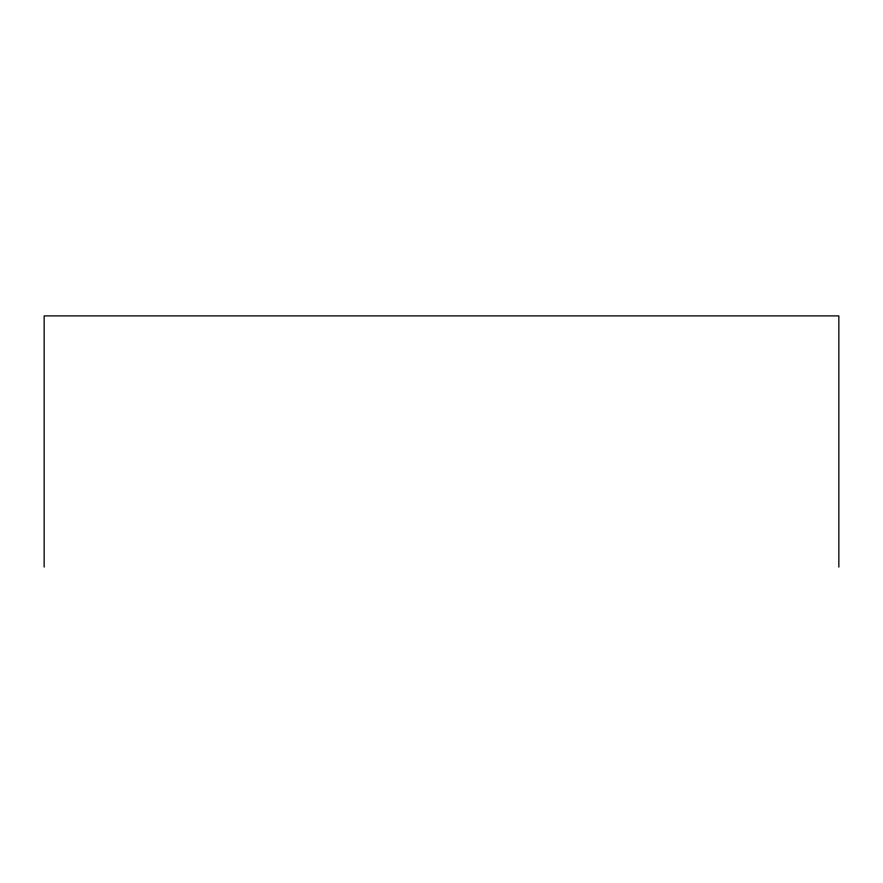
<?xml version="1.0" encoding="UTF-8"?>
<svg xmlns="http://www.w3.org/2000/svg" width="883" height="883" viewBox="0 0 883 883"><rect width="100%" height="100%" fill="white"/><g stroke="black" fill="none" stroke-linecap="round" stroke-linejoin="round"><path stroke-width="1.32" d="M838.85 567.107L838.85 315.893L44.15 315.893L44.15 567.107"/></g></svg>
